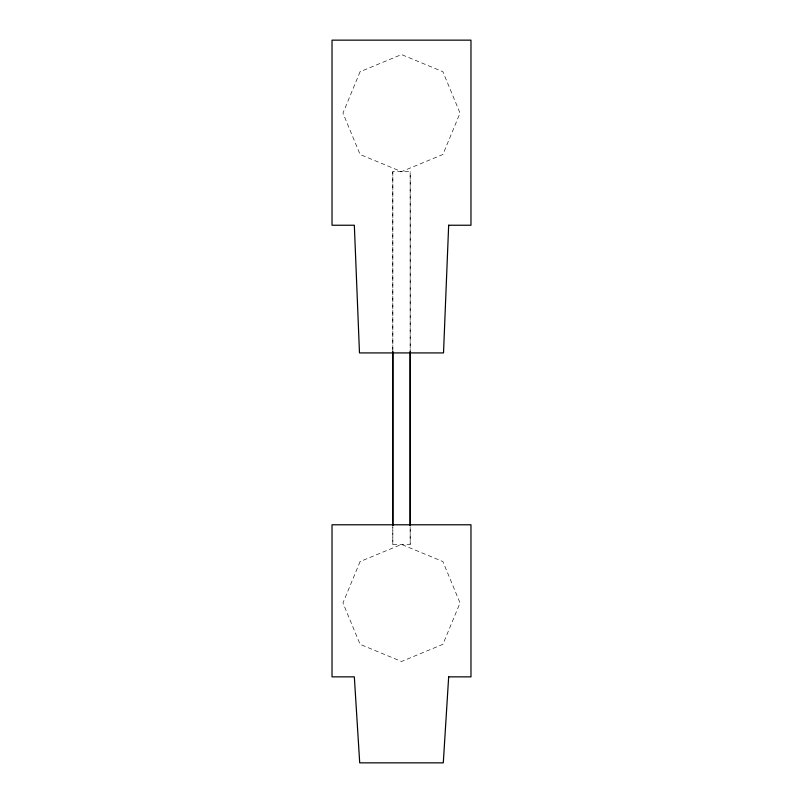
<?xml version="1.0" encoding="UTF-8"?>
<svg xmlns="http://www.w3.org/2000/svg" width="803" height="803" viewBox="0 0 803 803"><rect width="100%" height="100%" fill="white"/><g stroke="black" fill="none" stroke-linecap="round" stroke-linejoin="round"><path stroke-width="0.6" stroke-dasharray="4.01 3.01" d="M392.818 544.404L392.818 526.888L392.818 544.404L410.182 544.404L410.182 526.888L410.182 544.404M392.818 171.641L392.818 351.764L392.818 171.641L410.182 171.641L410.182 351.764L410.182 171.641M360.105 71.708L342.961 113.103L360.105 154.497L401.5 171.641L442.895 154.497L460.039 113.103L442.895 71.708L401.5 54.564L360.105 71.708M360.105 561.548L342.961 602.943L360.105 644.337L401.5 661.481L442.895 644.337L460.039 602.943L442.895 561.548L401.5 544.404L360.105 561.548"/><path stroke-width="1.2" d="M392.818 351.764L392.818 525.644L392.818 351.764M410.182 351.764L410.182 525.644L410.182 351.764M448.666 225.241L443.517 352.918L359.483 352.918L354.334 225.241L332.02 225.241L332.02 40.15L470.98 40.15L470.98 225.241L448.666 225.241M448.666 676.859L443.296 762.85L359.704 762.85L354.334 676.859L332.02 676.859L332.02 524.781L470.98 524.781L470.98 676.859L448.666 676.859"/></g></svg>
